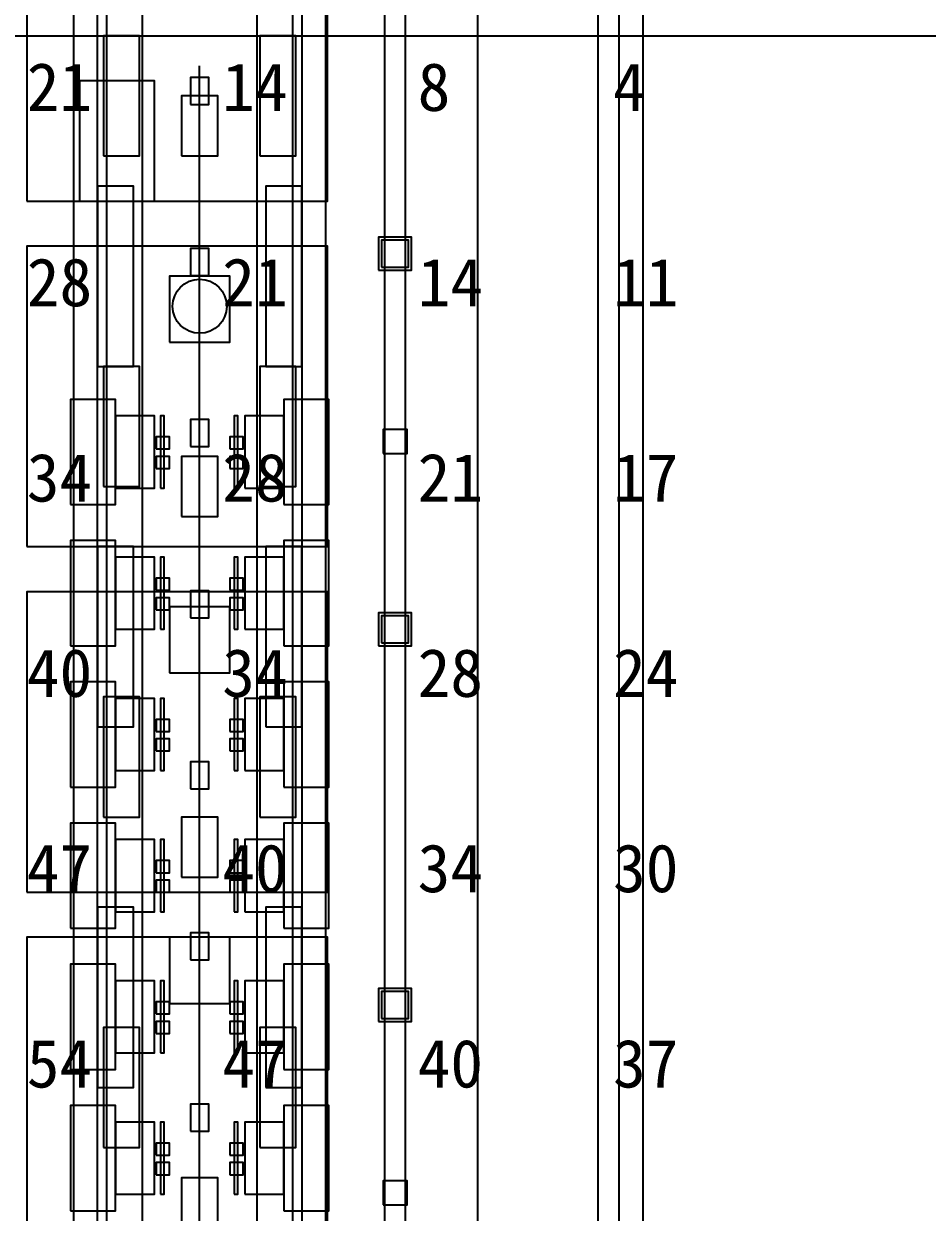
# Model space of a CAD drawing. Header units: metres. Extents: x -1640 to 1560, y -268 to 2338.
# Drawn here: x -26.6 to 3.45, y 923.85 to 963.4 of the extents above; entities that cross this region are included whole.
import ezdxf

# ---------------------------------------------------------------- set-up
doc = ezdxf.new("R2010")
doc.units = ezdxf.units.M
for name, color, linetype in [('1F_PUMP', 2, 'Continuous'), ('1F_SCR', 3, 'Continuous'), ('1F_STRUCT_COLUMN', 8, 'Continuous'), ('1F_ZONE', 3, 'Continuous'), ('2F_CSF_LATERAL_RACK_CONCEPT', 9, 'Continuous'), ('2F_RFG', 5, 'Continuous'), ('2F_STRUCT_COLUMN', 8, 'Continuous'), ('2F_VMB', 6, 'Continuous'), ('2F_ZONE', 3, 'Continuous'), ('3F_CLEANROOM_OVERHEAD_PIPE_DUCT_CONCEPT', 9, 'Continuous'), ('3F_EHS_EGRESS_DIST_M', 2, 'Continuous'), ('3F_EHS_GAS_DETECTOR', 6, 'Continuous'), ('3F_FOUP', 5, 'Continuous'), ('3F_METRO', 2, 'Continuous'), ('3F_OHT', 9, 'Continuous'), ('3F_OHTV', 1, 'Continuous'), ('3F_STK', 3, 'Continuous'), ('3F_STRUCT_COLUMN', 8, 'Continuous'), ('3F_TBAR', 6, 'Continuous'), ('3F_ZONE', 3, 'Continuous'), ('4F_FFU', 1, 'Continuous'), ('4F_STRUCT_PLENUM_TRUSS_CONCEPT', 9, 'Continuous'), ('4F_ZONE', 3, 'Continuous'), ('5F_PUMP', 2, 'Continuous'), ('5F_SCR', 3, 'Continuous'), ('5F_STRUCT_COLUMN', 8, 'Continuous'), ('5F_ZONE', 3, 'Continuous'), ('6F_CSF_LATERAL_RACK_CONCEPT', 9, 'Continuous'), ('6F_RFG', 5, 'Continuous'), ('6F_STRUCT_COLUMN', 8, 'Continuous'), ('6F_VMB', 6, 'Continuous'), ('6F_ZONE', 3, 'Continuous'), ('7F_CLEANROOM_OVERHEAD_PIPE_DUCT_CONCEPT', 9, 'Continuous'), ('7F_EHS_EGRESS_DIST_M', 2, 'Continuous'), ('7F_EHS_GAS_DETECTOR', 6, 'Continuous'), ('7F_FOUP', 5, 'Continuous'), ('7F_METRO', 2, 'Continuous'), ('7F_OHT', 9, 'Continuous'), ('7F_OHTV', 1, 'Continuous'), ('7F_STK', 3, 'Continuous'), ('7F_STRUCT_COLUMN', 8, 'Continuous'), ('7F_TBAR', 6, 'Continuous'), ('7F_ZONE', 3, 'Continuous'), ('8F_FFU', 1, 'Continuous'), ('8F_STRUCT_PLENUM_TRUSS_CONCEPT', 9, 'Continuous'), ('8F_ZONE', 3, 'Continuous'), ('UTIL_CHEM_CONCEPT', 6, 'Continuous'), ('UTIL_PCW.R_CONCEPT', 1, 'Continuous'), ('UTIL_PCW.S_CONCEPT', 6, 'Continuous')]:
    doc.layers.add(name, color=color, linetype=linetype)

msp = doc.modelspace()

# ---------------------------------------------------------------- linework, layer by layer
at = {"layer": '1F_PUMP'}
for points in [[(-23.95, 959), (-22.75, 959), (-22.75, 963), (-23.95, 963)], [(-18.75, 959), (-17.55, 959), (-17.55, 963), (-18.75, 963)], [(-23.95, 948), (-22.75, 948), (-22.75, 952), (-23.95, 952)], [(-18.75, 948), (-17.55, 948), (-17.55, 952), (-18.75, 952)], [(-23.95, 937), (-22.75, 937), (-22.75, 941), (-23.95, 941)], [(-18.75, 937), (-17.55, 937), (-17.55, 941), (-18.75, 941)], [(-23.95, 926), (-22.75, 926), (-22.75, 930), (-23.95, 930)], [(-18.75, 926), (-17.55, 926), (-17.55, 930), (-18.75, 930)]]:
    msp.add_lwpolyline(points, close=True, dxfattribs=at)
at = {"layer": '1F_SCR'}
for points in [[(-21.75, 952.8), (-19.75, 952.8), (-19.75, 955), (-21.75, 955)], [(-21.75, 941.8), (-19.75, 941.8), (-19.75, 944), (-21.75, 944)], [(-21.75, 930.8), (-19.75, 930.8), (-19.75, 933), (-21.75, 933)]]:
    msp.add_lwpolyline(points, close=True, dxfattribs=at)
at = {"layer": '1F_STRUCT_COLUMN'}
for points in [[(-14.8, 955.2), (-13.7, 955.2), (-13.7, 956.3), (-14.8, 956.3)], [(-14.8, 942.7), (-13.7, 942.7), (-13.7, 943.8), (-14.8, 943.8)], [(-14.8, 930.2), (-13.7, 930.2), (-13.7, 931.3), (-14.8, 931.3)]]:
    msp.add_lwpolyline(points, close=True, dxfattribs=at)
at = {"layer": '1F_ZONE'}
msp.add_lwpolyline([(-281, 887), (-7.5, 887), (-7.5, 1045), (-281, 1045)], close=True, dxfattribs=at)
at = {"layer": '2F_CSF_LATERAL_RACK_CONCEPT'}
for points in [[(-24.95, 891), (-24.15, 891), (-24.15, 1041), (-24.95, 1041)], [(-17.35, 891), (-16.55, 891), (-16.55, 1041), (-17.35, 1041)]]:
    msp.add_lwpolyline(points, close=True, dxfattribs=at)
at = {"layer": '2F_RFG'}
for points in [[(-24.15, 952), (-22.95, 952), (-22.95, 958), (-24.15, 958)], [(-18.55, 952), (-17.35, 952), (-17.35, 958), (-18.55, 958)], [(-24.15, 940), (-22.95, 940), (-22.95, 946), (-24.15, 946)], [(-18.55, 940), (-17.35, 940), (-17.35, 946), (-18.55, 946)], [(-24.15, 928), (-22.95, 928), (-22.95, 934), (-24.15, 934)], [(-18.55, 928), (-17.35, 928), (-17.35, 934), (-18.55, 934)]]:
    msp.add_lwpolyline(points, close=True, dxfattribs=at)
at = {"layer": '2F_STRUCT_COLUMN'}
for points in [[(-14.7, 955.3), (-13.8, 955.3), (-13.8, 956.2), (-14.7, 956.2)], [(-14.7, 942.8), (-13.8, 942.8), (-13.8, 943.7), (-14.7, 943.7)], [(-14.7, 930.3), (-13.8, 930.3), (-13.8, 931.2), (-14.7, 931.2)]]:
    msp.add_lwpolyline(points, close=True, dxfattribs=at)
at = {"layer": '2F_VMB'}
for points in [[(-21.35, 959), (-20.15, 959), (-20.15, 961), (-21.35, 961)], [(-21.35, 947), (-20.15, 947), (-20.15, 949), (-21.35, 949)], [(-21.35, 935), (-20.15, 935), (-20.15, 937), (-21.35, 937)], [(-21.35, 923), (-20.15, 923), (-20.15, 925), (-21.35, 925)]]:
    msp.add_lwpolyline(points, close=True, dxfattribs=at)
at = {"layer": '2F_ZONE'}
msp.add_lwpolyline([(-281, 887), (-7.5, 887), (-7.5, 1045), (-281, 1045)], close=True, dxfattribs=at)
at = {"layer": '3F_CLEANROOM_OVERHEAD_PIPE_DUCT_CONCEPT'}
for points in [[(-23.85, 890), (-22.65, 890), (-22.65, 1042), (-23.85, 1042)], [(-18.85, 890), (-17.65, 890), (-17.65, 1042), (-18.85, 1042)]]:
    msp.add_lwpolyline(points, close=True, dxfattribs=at)
at = {"layer": '3F_EHS_GAS_DETECTOR'}
msp.add_circle((-20.75, 954), 0.9, dxfattribs=at)
at = {"layer": '3F_FOUP'}
for points in [[(-22.2, 949.25), (-21.75, 949.25), (-21.75, 949.65), (-22.2, 949.65)], [(-19.75, 949.25), (-19.3, 949.25), (-19.3, 949.65), (-19.75, 949.65)], [(-22.2, 948.6), (-21.75, 948.6), (-21.75, 949), (-22.2, 949)], [(-19.75, 948.6), (-19.3, 948.6), (-19.3, 949), (-19.75, 949)], [(-22.2, 944.55), (-21.75, 944.55), (-21.75, 944.95), (-22.2, 944.95)], [(-19.75, 944.55), (-19.3, 944.55), (-19.3, 944.95), (-19.75, 944.95)], [(-22.2, 943.9), (-21.75, 943.9), (-21.75, 944.3), (-22.2, 944.3)], [(-19.75, 943.9), (-19.3, 943.9), (-19.3, 944.3), (-19.75, 944.3)], [(-22.2, 939.85), (-21.75, 939.85), (-21.75, 940.25), (-22.2, 940.25)], [(-19.75, 939.85), (-19.3, 939.85), (-19.3, 940.25), (-19.75, 940.25)], [(-22.2, 939.2), (-21.75, 939.2), (-21.75, 939.6), (-22.2, 939.6)], [(-19.75, 939.2), (-19.3, 939.2), (-19.3, 939.6), (-19.75, 939.6)], [(-22.2, 935.15), (-21.75, 935.15), (-21.75, 935.55), (-22.2, 935.55)], [(-19.75, 935.15), (-19.3, 935.15), (-19.3, 935.55), (-19.75, 935.55)], [(-22.2, 934.5), (-21.75, 934.5), (-21.75, 934.9), (-22.2, 934.9)], [(-19.75, 934.5), (-19.3, 934.5), (-19.3, 934.9), (-19.75, 934.9)], [(-22.2, 930.45), (-21.75, 930.45), (-21.75, 930.85), (-22.2, 930.85)], [(-19.75, 930.45), (-19.3, 930.45), (-19.3, 930.85), (-19.75, 930.85)], [(-22.2, 929.8), (-21.75, 929.8), (-21.75, 930.2), (-22.2, 930.2)], [(-19.75, 929.8), (-19.3, 929.8), (-19.3, 930.2), (-19.75, 930.2)], [(-22.2, 925.75), (-21.75, 925.75), (-21.75, 926.15), (-22.2, 926.15)], [(-19.75, 925.75), (-19.3, 925.75), (-19.3, 926.15), (-19.75, 926.15)], [(-22.2, 925.1), (-21.75, 925.1), (-21.75, 925.5), (-22.2, 925.5)], [(-19.75, 925.1), (-19.3, 925.1), (-19.3, 925.5), (-19.75, 925.5)]]:
    msp.add_lwpolyline(points, close=True, dxfattribs=at)
at = {"layer": '3F_METRO'}
for points in [[(-25.05, 947.4), (-23.55, 947.4), (-23.55, 950.9), (-25.05, 950.9)], [(-17.95, 947.4), (-16.45, 947.4), (-16.45, 950.9), (-17.95, 950.9)], [(-23.55, 947.95), (-22.25, 947.95), (-22.25, 950.35), (-23.55, 950.35)], [(-19.25, 947.95), (-17.95, 947.95), (-17.95, 950.35), (-19.25, 950.35)], [(-25.05, 942.7), (-23.55, 942.7), (-23.55, 946.2), (-25.05, 946.2)], [(-17.95, 942.7), (-16.45, 942.7), (-16.45, 946.2), (-17.95, 946.2)], [(-23.55, 943.25), (-22.25, 943.25), (-22.25, 945.65), (-23.55, 945.65)], [(-19.25, 943.25), (-17.95, 943.25), (-17.95, 945.65), (-19.25, 945.65)], [(-25.05, 938), (-23.55, 938), (-23.55, 941.5), (-25.05, 941.5)], [(-17.95, 938), (-16.45, 938), (-16.45, 941.5), (-17.95, 941.5)], [(-23.55, 938.55), (-22.25, 938.55), (-22.25, 940.95), (-23.55, 940.95)], [(-19.25, 938.55), (-17.95, 938.55), (-17.95, 940.95), (-19.25, 940.95)], [(-25.05, 933.3), (-23.55, 933.3), (-23.55, 936.8), (-25.05, 936.8)], [(-17.95, 933.3), (-16.45, 933.3), (-16.45, 936.8), (-17.95, 936.8)], [(-23.55, 933.85), (-22.25, 933.85), (-22.25, 936.25), (-23.55, 936.25)], [(-19.25, 933.85), (-17.95, 933.85), (-17.95, 936.25), (-19.25, 936.25)], [(-25.05, 928.6), (-23.55, 928.6), (-23.55, 932.1), (-25.05, 932.1)], [(-17.95, 928.6), (-16.45, 928.6), (-16.45, 932.1), (-17.95, 932.1)], [(-23.55, 929.15), (-22.25, 929.15), (-22.25, 931.55), (-23.55, 931.55)], [(-19.25, 929.15), (-17.95, 929.15), (-17.95, 931.55), (-19.25, 931.55)], [(-25.05, 923.9), (-23.55, 923.9), (-23.55, 927.4), (-25.05, 927.4)], [(-17.95, 923.9), (-16.45, 923.9), (-16.45, 927.4), (-17.95, 927.4)], [(-23.55, 924.45), (-22.25, 924.45), (-22.25, 926.85), (-23.55, 926.85)], [(-19.25, 924.45), (-17.95, 924.45), (-17.95, 926.85), (-19.25, 926.85)]]:
    msp.add_lwpolyline(points, close=True, dxfattribs=at)
at = {"layer": '3F_OHT'}
msp.add_line((-20.75, 890), (-20.75, 962), dxfattribs=at)
at = {"layer": '3F_OHTV'}
for points in [[(-21.05, 960.71), (-20.45, 960.71), (-20.45, 961.61), (-21.05, 961.61)], [(-21.05, 955.02), (-20.45, 955.02), (-20.45, 955.92), (-21.05, 955.92)], [(-21.05, 949.33), (-20.45, 949.33), (-20.45, 950.23), (-21.05, 950.23)], [(-21.05, 943.63), (-20.45, 943.63), (-20.45, 944.53), (-21.05, 944.53)], [(-21.05, 937.94), (-20.45, 937.94), (-20.45, 938.84), (-21.05, 938.84)], [(-21.05, 932.25), (-20.45, 932.25), (-20.45, 933.15), (-21.05, 933.15)], [(-21.05, 926.55), (-20.45, 926.55), (-20.45, 927.45), (-21.05, 927.45)]]:
    msp.add_lwpolyline(points, close=True, dxfattribs=at)
at = {"layer": '3F_STK'}
msp.add_lwpolyline([(-24.75, 957.5), (-22.25, 957.5), (-22.25, 961.5), (-24.75, 961.5)], close=True, dxfattribs=at)
at = {"layer": '3F_STRUCT_COLUMN'}
for points in [[(-14.65, 949.1), (-13.85, 949.1), (-13.85, 949.9), (-14.65, 949.9)], [(-14.65, 924.1), (-13.85, 924.1), (-13.85, 924.9), (-14.65, 924.9)]]:
    msp.add_lwpolyline(points, close=True, dxfattribs=at)
at = {"layer": '3F_TBAR'}
for points in [[(-22.05, 947.95), (-21.93, 947.95), (-21.93, 950.35), (-22.05, 950.35)], [(-19.6, 947.95), (-19.48, 947.95), (-19.48, 950.35), (-19.6, 950.35)], [(-22.05, 943.25), (-21.93, 943.25), (-21.93, 945.65), (-22.05, 945.65)], [(-19.6, 943.25), (-19.48, 943.25), (-19.48, 945.65), (-19.6, 945.65)], [(-22.05, 938.55), (-21.93, 938.55), (-21.93, 940.95), (-22.05, 940.95)], [(-19.6, 938.55), (-19.48, 938.55), (-19.48, 940.95), (-19.6, 940.95)], [(-22.05, 933.85), (-21.93, 933.85), (-21.93, 936.25), (-22.05, 936.25)], [(-19.6, 933.85), (-19.48, 933.85), (-19.48, 936.25), (-19.6, 936.25)], [(-22.05, 929.15), (-21.93, 929.15), (-21.93, 931.55), (-22.05, 931.55)], [(-19.6, 929.15), (-19.48, 929.15), (-19.48, 931.55), (-19.6, 931.55)], [(-22.05, 924.45), (-21.93, 924.45), (-21.93, 926.85), (-22.05, 926.85)], [(-19.6, 924.45), (-19.48, 924.45), (-19.48, 926.85), (-19.6, 926.85)]]:
    msp.add_lwpolyline(points, close=True, dxfattribs=at)
at = {"layer": '3F_ZONE'}
msp.add_lwpolyline([(-281, 887), (-7.5, 887), (-7.5, 1045), (-281, 1045)], close=True, dxfattribs=at)
at = {"layer": '4F_FFU'}
for points in [[(-26.5, 957.5), (-16.5, 957.5), (-16.5, 967.5), (-26.5, 967.5)], [(-26.5, 946), (-16.5, 946), (-16.5, 956), (-26.5, 956)], [(-26.5, 934.5), (-16.5, 934.5), (-16.5, 944.5), (-26.5, 944.5)], [(-26.5, 923), (-16.5, 923), (-16.5, 933), (-26.5, 933)]]:
    msp.add_lwpolyline(points, close=True, dxfattribs=at)
at = {"layer": '4F_STRUCT_PLENUM_TRUSS_CONCEPT'}
msp.add_lwpolyline([(-14.6, 887), (-13.9, 887), (-13.9, 1045), (-14.6, 1045)], close=True, dxfattribs=at)
at = {"layer": '4F_ZONE'}
msp.add_lwpolyline([(-281, 887), (-7.5, 887), (-7.5, 1045), (-281, 1045)], close=True, dxfattribs=at)
at = {"layer": '5F_PUMP'}
for points in [[(-23.95, 959), (-22.75, 959), (-22.75, 963), (-23.95, 963)], [(-18.75, 959), (-17.55, 959), (-17.55, 963), (-18.75, 963)], [(-23.95, 948), (-22.75, 948), (-22.75, 952), (-23.95, 952)], [(-18.75, 948), (-17.55, 948), (-17.55, 952), (-18.75, 952)], [(-23.95, 937), (-22.75, 937), (-22.75, 941), (-23.95, 941)], [(-18.75, 937), (-17.55, 937), (-17.55, 941), (-18.75, 941)], [(-23.95, 926), (-22.75, 926), (-22.75, 930), (-23.95, 930)], [(-18.75, 926), (-17.55, 926), (-17.55, 930), (-18.75, 930)]]:
    msp.add_lwpolyline(points, close=True, dxfattribs=at)
at = {"layer": '5F_SCR'}
for points in [[(-21.75, 952.8), (-19.75, 952.8), (-19.75, 955), (-21.75, 955)], [(-21.75, 941.8), (-19.75, 941.8), (-19.75, 944), (-21.75, 944)], [(-21.75, 930.8), (-19.75, 930.8), (-19.75, 933), (-21.75, 933)]]:
    msp.add_lwpolyline(points, close=True, dxfattribs=at)
at = {"layer": '5F_STRUCT_COLUMN'}
for points in [[(-14.8, 955.2), (-13.7, 955.2), (-13.7, 956.3), (-14.8, 956.3)], [(-14.8, 942.7), (-13.7, 942.7), (-13.7, 943.8), (-14.8, 943.8)], [(-14.8, 930.2), (-13.7, 930.2), (-13.7, 931.3), (-14.8, 931.3)]]:
    msp.add_lwpolyline(points, close=True, dxfattribs=at)
at = {"layer": '5F_ZONE'}
msp.add_lwpolyline([(-281, 887), (-7.5, 887), (-7.5, 1045), (-281, 1045)], close=True, dxfattribs=at)
at = {"layer": '6F_CSF_LATERAL_RACK_CONCEPT'}
for points in [[(-24.95, 891), (-24.15, 891), (-24.15, 1041), (-24.95, 1041)], [(-17.35, 891), (-16.55, 891), (-16.55, 1041), (-17.35, 1041)]]:
    msp.add_lwpolyline(points, close=True, dxfattribs=at)
at = {"layer": '6F_RFG'}
for points in [[(-24.15, 952), (-22.95, 952), (-22.95, 958), (-24.15, 958)], [(-18.55, 952), (-17.35, 952), (-17.35, 958), (-18.55, 958)], [(-24.15, 940), (-22.95, 940), (-22.95, 946), (-24.15, 946)], [(-18.55, 940), (-17.35, 940), (-17.35, 946), (-18.55, 946)], [(-24.15, 928), (-22.95, 928), (-22.95, 934), (-24.15, 934)], [(-18.55, 928), (-17.35, 928), (-17.35, 934), (-18.55, 934)]]:
    msp.add_lwpolyline(points, close=True, dxfattribs=at)
at = {"layer": '6F_STRUCT_COLUMN'}
for points in [[(-14.7, 955.3), (-13.8, 955.3), (-13.8, 956.2), (-14.7, 956.2)], [(-14.7, 942.8), (-13.8, 942.8), (-13.8, 943.7), (-14.7, 943.7)], [(-14.7, 930.3), (-13.8, 930.3), (-13.8, 931.2), (-14.7, 931.2)]]:
    msp.add_lwpolyline(points, close=True, dxfattribs=at)
at = {"layer": '6F_VMB'}
for points in [[(-21.35, 959), (-20.15, 959), (-20.15, 961), (-21.35, 961)], [(-21.35, 947), (-20.15, 947), (-20.15, 949), (-21.35, 949)], [(-21.35, 935), (-20.15, 935), (-20.15, 937), (-21.35, 937)], [(-21.35, 923), (-20.15, 923), (-20.15, 925), (-21.35, 925)]]:
    msp.add_lwpolyline(points, close=True, dxfattribs=at)
at = {"layer": '6F_ZONE'}
msp.add_lwpolyline([(-281, 887), (-7.5, 887), (-7.5, 1045), (-281, 1045)], close=True, dxfattribs=at)
at = {"layer": '7F_CLEANROOM_OVERHEAD_PIPE_DUCT_CONCEPT'}
for points in [[(-23.85, 890), (-22.65, 890), (-22.65, 1042), (-23.85, 1042)], [(-18.85, 890), (-17.65, 890), (-17.65, 1042), (-18.85, 1042)]]:
    msp.add_lwpolyline(points, close=True, dxfattribs=at)
at = {"layer": '7F_EHS_GAS_DETECTOR'}
msp.add_circle((-20.75, 954), 0.9, dxfattribs=at)
at = {"layer": '7F_FOUP'}
for points in [[(-22.2, 949.25), (-21.75, 949.25), (-21.75, 949.65), (-22.2, 949.65)], [(-19.75, 949.25), (-19.3, 949.25), (-19.3, 949.65), (-19.75, 949.65)], [(-22.2, 948.6), (-21.75, 948.6), (-21.75, 949), (-22.2, 949)], [(-19.75, 948.6), (-19.3, 948.6), (-19.3, 949), (-19.75, 949)], [(-22.2, 944.55), (-21.75, 944.55), (-21.75, 944.95), (-22.2, 944.95)], [(-19.75, 944.55), (-19.3, 944.55), (-19.3, 944.95), (-19.75, 944.95)], [(-22.2, 943.9), (-21.75, 943.9), (-21.75, 944.3), (-22.2, 944.3)], [(-19.75, 943.9), (-19.3, 943.9), (-19.3, 944.3), (-19.75, 944.3)], [(-22.2, 939.85), (-21.75, 939.85), (-21.75, 940.25), (-22.2, 940.25)], [(-19.75, 939.85), (-19.3, 939.85), (-19.3, 940.25), (-19.75, 940.25)], [(-22.2, 939.2), (-21.75, 939.2), (-21.75, 939.6), (-22.2, 939.6)], [(-19.75, 939.2), (-19.3, 939.2), (-19.3, 939.6), (-19.75, 939.6)], [(-22.2, 935.15), (-21.75, 935.15), (-21.75, 935.55), (-22.2, 935.55)], [(-19.75, 935.15), (-19.3, 935.15), (-19.3, 935.55), (-19.75, 935.55)], [(-22.2, 934.5), (-21.75, 934.5), (-21.75, 934.9), (-22.2, 934.9)], [(-19.75, 934.5), (-19.3, 934.5), (-19.3, 934.9), (-19.75, 934.9)], [(-22.2, 930.45), (-21.75, 930.45), (-21.75, 930.85), (-22.2, 930.85)], [(-19.75, 930.45), (-19.3, 930.45), (-19.3, 930.85), (-19.75, 930.85)], [(-22.2, 929.8), (-21.75, 929.8), (-21.75, 930.2), (-22.2, 930.2)], [(-19.75, 929.8), (-19.3, 929.8), (-19.3, 930.2), (-19.75, 930.2)], [(-22.2, 925.75), (-21.75, 925.75), (-21.75, 926.15), (-22.2, 926.15)], [(-19.75, 925.75), (-19.3, 925.75), (-19.3, 926.15), (-19.75, 926.15)], [(-22.2, 925.1), (-21.75, 925.1), (-21.75, 925.5), (-22.2, 925.5)], [(-19.75, 925.1), (-19.3, 925.1), (-19.3, 925.5), (-19.75, 925.5)]]:
    msp.add_lwpolyline(points, close=True, dxfattribs=at)
at = {"layer": '7F_METRO'}
for points in [[(-25.05, 947.4), (-23.55, 947.4), (-23.55, 950.9), (-25.05, 950.9)], [(-17.95, 947.4), (-16.45, 947.4), (-16.45, 950.9), (-17.95, 950.9)], [(-23.55, 947.95), (-22.25, 947.95), (-22.25, 950.35), (-23.55, 950.35)], [(-19.25, 947.95), (-17.95, 947.95), (-17.95, 950.35), (-19.25, 950.35)], [(-25.05, 942.7), (-23.55, 942.7), (-23.55, 946.2), (-25.05, 946.2)], [(-17.95, 942.7), (-16.45, 942.7), (-16.45, 946.2), (-17.95, 946.2)], [(-23.55, 943.25), (-22.25, 943.25), (-22.25, 945.65), (-23.55, 945.65)], [(-19.25, 943.25), (-17.95, 943.25), (-17.95, 945.65), (-19.25, 945.65)], [(-25.05, 938), (-23.55, 938), (-23.55, 941.5), (-25.05, 941.5)], [(-17.95, 938), (-16.45, 938), (-16.45, 941.5), (-17.95, 941.5)], [(-23.55, 938.55), (-22.25, 938.55), (-22.25, 940.95), (-23.55, 940.95)], [(-19.25, 938.55), (-17.95, 938.55), (-17.95, 940.95), (-19.25, 940.95)], [(-25.05, 933.3), (-23.55, 933.3), (-23.55, 936.8), (-25.05, 936.8)], [(-17.95, 933.3), (-16.45, 933.3), (-16.45, 936.8), (-17.95, 936.8)], [(-23.55, 933.85), (-22.25, 933.85), (-22.25, 936.25), (-23.55, 936.25)], [(-19.25, 933.85), (-17.95, 933.85), (-17.95, 936.25), (-19.25, 936.25)], [(-25.05, 928.6), (-23.55, 928.6), (-23.55, 932.1), (-25.05, 932.1)], [(-17.95, 928.6), (-16.45, 928.6), (-16.45, 932.1), (-17.95, 932.1)], [(-23.55, 929.15), (-22.25, 929.15), (-22.25, 931.55), (-23.55, 931.55)], [(-19.25, 929.15), (-17.95, 929.15), (-17.95, 931.55), (-19.25, 931.55)], [(-25.05, 923.9), (-23.55, 923.9), (-23.55, 927.4), (-25.05, 927.4)], [(-17.95, 923.9), (-16.45, 923.9), (-16.45, 927.4), (-17.95, 927.4)], [(-23.55, 924.45), (-22.25, 924.45), (-22.25, 926.85), (-23.55, 926.85)], [(-19.25, 924.45), (-17.95, 924.45), (-17.95, 926.85), (-19.25, 926.85)]]:
    msp.add_lwpolyline(points, close=True, dxfattribs=at)
at = {"layer": '7F_OHT'}
msp.add_line((-20.75, 890), (-20.75, 962), dxfattribs=at)
at = {"layer": '7F_OHTV'}
for points in [[(-21.05, 960.71), (-20.45, 960.71), (-20.45, 961.61), (-21.05, 961.61)], [(-21.05, 955.02), (-20.45, 955.02), (-20.45, 955.92), (-21.05, 955.92)], [(-21.05, 949.33), (-20.45, 949.33), (-20.45, 950.23), (-21.05, 950.23)], [(-21.05, 943.63), (-20.45, 943.63), (-20.45, 944.53), (-21.05, 944.53)], [(-21.05, 937.94), (-20.45, 937.94), (-20.45, 938.84), (-21.05, 938.84)], [(-21.05, 932.25), (-20.45, 932.25), (-20.45, 933.15), (-21.05, 933.15)], [(-21.05, 926.55), (-20.45, 926.55), (-20.45, 927.45), (-21.05, 927.45)]]:
    msp.add_lwpolyline(points, close=True, dxfattribs=at)
at = {"layer": '7F_STK'}
msp.add_lwpolyline([(-24.75, 957.5), (-22.25, 957.5), (-22.25, 961.5), (-24.75, 961.5)], close=True, dxfattribs=at)
at = {"layer": '7F_STRUCT_COLUMN'}
for points in [[(-14.65, 949.1), (-13.85, 949.1), (-13.85, 949.9), (-14.65, 949.9)], [(-14.65, 924.1), (-13.85, 924.1), (-13.85, 924.9), (-14.65, 924.9)]]:
    msp.add_lwpolyline(points, close=True, dxfattribs=at)
at = {"layer": '7F_TBAR'}
for points in [[(-22.05, 947.95), (-21.93, 947.95), (-21.93, 950.35), (-22.05, 950.35)], [(-19.6, 947.95), (-19.48, 947.95), (-19.48, 950.35), (-19.6, 950.35)], [(-22.05, 943.25), (-21.93, 943.25), (-21.93, 945.65), (-22.05, 945.65)], [(-19.6, 943.25), (-19.48, 943.25), (-19.48, 945.65), (-19.6, 945.65)], [(-22.05, 938.55), (-21.93, 938.55), (-21.93, 940.95), (-22.05, 940.95)], [(-19.6, 938.55), (-19.48, 938.55), (-19.48, 940.95), (-19.6, 940.95)], [(-22.05, 933.85), (-21.93, 933.85), (-21.93, 936.25), (-22.05, 936.25)], [(-19.6, 933.85), (-19.48, 933.85), (-19.48, 936.25), (-19.6, 936.25)], [(-22.05, 929.15), (-21.93, 929.15), (-21.93, 931.55), (-22.05, 931.55)], [(-19.6, 929.15), (-19.48, 929.15), (-19.48, 931.55), (-19.6, 931.55)], [(-22.05, 924.45), (-21.93, 924.45), (-21.93, 926.85), (-22.05, 926.85)], [(-19.6, 924.45), (-19.48, 924.45), (-19.48, 926.85), (-19.6, 926.85)]]:
    msp.add_lwpolyline(points, close=True, dxfattribs=at)
at = {"layer": '7F_ZONE'}
msp.add_lwpolyline([(-281, 887), (-7.5, 887), (-7.5, 1045), (-281, 1045)], close=True, dxfattribs=at)
at = {"layer": '8F_FFU'}
for points in [[(-26.5, 957.5), (-16.5, 957.5), (-16.5, 967.5), (-26.5, 967.5)], [(-26.5, 946), (-16.5, 946), (-16.5, 956), (-26.5, 956)], [(-26.5, 934.5), (-16.5, 934.5), (-16.5, 944.5), (-26.5, 944.5)], [(-26.5, 923), (-16.5, 923), (-16.5, 933), (-26.5, 933)]]:
    msp.add_lwpolyline(points, close=True, dxfattribs=at)
at = {"layer": '8F_STRUCT_PLENUM_TRUSS_CONCEPT'}
msp.add_lwpolyline([(-14.6, 887), (-13.9, 887), (-13.9, 1045), (-14.6, 1045)], close=True, dxfattribs=at)
at = {"layer": '8F_ZONE'}
msp.add_lwpolyline([(-281, 887), (-7.5, 887), (-7.5, 1045), (-281, 1045)], close=True, dxfattribs=at)
at = {"layer": 'UTIL_CHEM_CONCEPT'}
msp.add_line((-11.5, 869.2), (-11.5, 1054.8), dxfattribs=at)
msp.add_line((-11.5, 869.2), (-11.5, 1054.8), dxfattribs=at)
at = {"layer": 'UTIL_PCW.R_CONCEPT'}
msp.add_line((-5.995, 892.77), (-5.995, 1039.22), dxfattribs=at)
msp.add_line((-5.995, 892.77), (-5.995, 1039.22), dxfattribs=at)
at = {"layer": 'UTIL_PCW.S_CONCEPT'}
for p, q in [((-6.795, 892.77), (-6.795, 1039.22)), ((-6.795, 892.77), (-6.795, 1039.22)), ((-277.4, 963), (286.4, 963)), ((-277.4, 963), (286.4, 963))]:
    msp.add_line(p, q, dxfattribs=at)

# ---------------------------------------------------------------- texts
at = {"layer": '3F_EHS_EGRESS_DIST_M'}
for s, p in [('21', (-26.5, 960.5)), ('14', (-20, 960.5)), ('8', (-13.5, 960.5)), ('4', (-7, 960.5)), ('28', (-26.5, 954)), ('21', (-20, 954)), ('14', (-13.5, 954)), ('11', (-7, 954)), ('34', (-26.5, 947.5)), ('28', (-20, 947.5)), ('21', (-13.5, 947.5)), ('17', (-7, 947.5)), ('40', (-26.5, 941)), ('34', (-20, 941)), ('28', (-13.5, 941)), ('24', (-7, 941)), ('47', (-26.5, 934.5)), ('40', (-20, 934.5)), ('34', (-13.5, 934.5)), ('30', (-7, 934.5)), ('54', (-26.5, 928)), ('47', (-20, 928)), ('40', (-13.5, 928)), ('37', (-7, 928))]:
    msp.add_text(s, height=1.6, dxfattribs=at).set_placement(p)
at = {"layer": '7F_EHS_EGRESS_DIST_M'}
for s, p in [('21', (-26.5, 960.5)), ('14', (-20, 960.5)), ('8', (-13.5, 960.5)), ('4', (-7, 960.5)), ('28', (-26.5, 954)), ('21', (-20, 954)), ('14', (-13.5, 954)), ('11', (-7, 954)), ('34', (-26.5, 947.5)), ('28', (-20, 947.5)), ('21', (-13.5, 947.5)), ('17', (-7, 947.5)), ('40', (-26.5, 941)), ('34', (-20, 941)), ('28', (-13.5, 941)), ('24', (-7, 941)), ('47', (-26.5, 934.5)), ('40', (-20, 934.5)), ('34', (-13.5, 934.5)), ('30', (-7, 934.5)), ('54', (-26.5, 928)), ('47', (-20, 928)), ('40', (-13.5, 928)), ('37', (-7, 928))]:
    msp.add_text(s, height=1.6, dxfattribs=at).set_placement(p)

doc.saveas('drawing.dxf')
